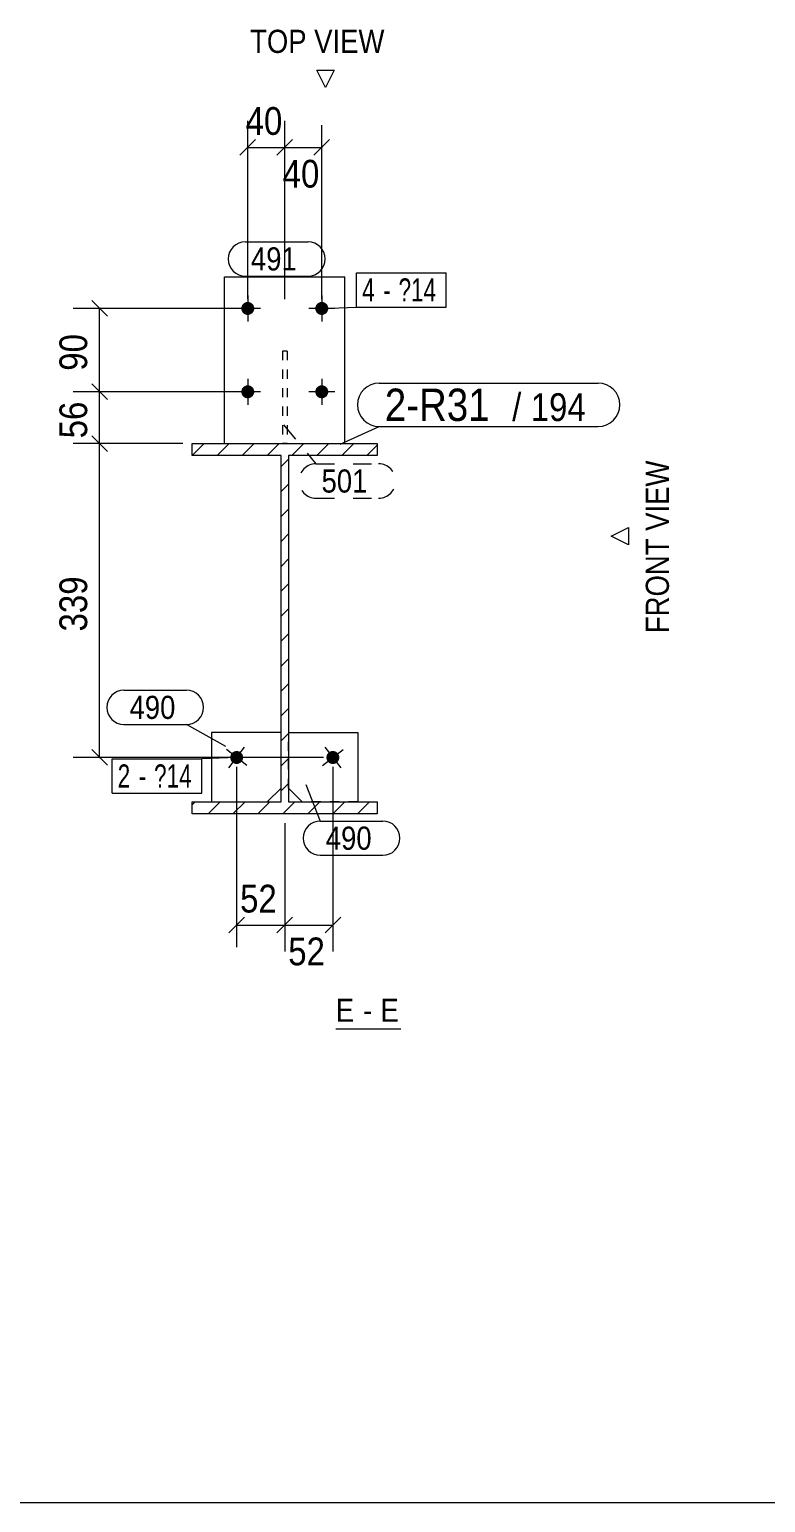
# Model space of a CAD drawing. Header units: millimetres. Extents: x 2 to 1174, y 1 to 825.
# Drawn here: x 448.3 to 527.8, y 5 to 164.1 of the extents above; entities that cross this region are included whole.
import ezdxf

# ---------------------------------------------------------------- set-up
doc = ezdxf.new("R2010")
doc.units = ezdxf.units.MM
for name, pattern in [('XKITLINE00', [0]), ('XKITLINE01', [4, 1, -1, 1, -1]), ('XKITLINE02', [4, 2, -2])]:
    doc.linetypes.add(name, pattern=pattern)
for name, color, linetype, lineweight in [('Bolt', 3, 'Continuous', 0), ('BoltMark', 7, 'Continuous', 0), ('Dimensions', 7, 'Continuous', 0), ('DrawingSheet', 5, 'Continuous', 0), ('OtherObjectType', 7, 'Continuous', 0), ('Part', 2, 'Continuous', 0), ('PartMark', 7, 'Continuous', 0)]:
    doc.layers.add(name, color=color, linetype=linetype, lineweight=lineweight)
doc.styles.add('ARIAL', font='ARIAL.TTF')
doc.styles.add('ARIAL_NARROW', font='ARIALN.TTF')

# ---------------------------------------------------------------- blocks, each defined once
blk = doc.blocks.new('*A1')
at = {"layer": 'Part', "color": 7, "linetype": 'XKITLINE00', "lineweight": 0}
for p, q in [((465.84, 118.08), (467.14, 119.38)), ((468.54, 118.08), (469.84, 119.38)), ((471.23, 118.08), (472.53, 119.38)), ((473.93, 118.08), (475.23, 119.38)), ((476.62, 118.08), (477.92, 119.38)), ((479.32, 118.08), (480.62, 119.38)), ((482.01, 118.08), (483.31, 119.38)), ((465.84, 118.08), (465.84, 118.08)), ((484.7, 118.08), (485.84, 119.22)), ((475.44, 116.9), (476.24, 117.7)), ((475.44, 114.21), (476.24, 115.01)), ((475.44, 111.51), (476.24, 112.31)), ((475.44, 108.82), (476.24, 109.62)), ((475.44, 106.12), (476.24, 106.92)), ((475.44, 103.43), (476.24, 104.23)), ((475.44, 100.74), (476.24, 101.54)), ((475.44, 98.04), (476.24, 98.84)), ((475.44, 95.35), (476.24, 96.15)), ((475.44, 92.65), (476.24, 93.45)), ((475.44, 89.96), (476.24, 90.76)), ((475.44, 87.27), (476.24, 88.07)), ((475.44, 84.57), (476.24, 85.37)), ((475.44, 81.88), (476.24, 82.68)), ((465.84, 80.36), (466.16, 80.68)), ((467.56, 79.38), (468.86, 80.68)), ((470.25, 79.38), (471.55, 80.68)), ((472.94, 79.38), (474.24, 80.68)), ((475.64, 79.38), (476.94, 80.68)), ((478.33, 79.38), (479.63, 80.68)), ((481.03, 79.38), (482.33, 80.68)), ((483.72, 79.38), (485.02, 80.68))]:
    blk.add_line(p, q, dxfattribs=at)
blk = doc.blocks.new('*A143')
at = {"layer": 'Bolt'}
blk.add_hatch(color=3, dxfattribs=at).paths.add_polyline_path([(470.19, 84.95), (470.16, 84.97), (470.14, 84.99), (470.12, 85.02), (470.09, 85.04), (470.07, 85.07), (470.05, 85.1), (470.04, 85.13), (470.02, 85.16), (470.01, 85.19), (469.99, 85.22), (469.98, 85.26), (469.97, 85.29), (469.96, 85.32), (469.96, 85.36), (469.95, 85.39), (469.95, 85.42), (469.95, 85.46), (469.95, 85.49), (469.95, 85.53), (469.95, 85.56), (469.95, 85.6), (469.96, 85.63), (469.97, 85.66), (469.98, 85.69), (469.99, 85.73), (470, 85.76), (470.02, 85.79), (470.04, 85.82), (470.05, 85.85), (470.07, 85.88), (470.09, 85.91), (470.11, 85.93), (470.14, 85.96), (470.16, 85.98), (470.19, 86.01), (470.21, 86.03), (470.24, 86.05), (470.27, 86.07), (470.3, 86.08), (470.33, 86.1), (470.36, 86.12), (470.39, 86.13), (470.42, 86.14), (470.46, 86.15), (470.49, 86.16), (470.52, 86.17), (470.56, 86.17), (470.59, 86.17), (470.63, 86.18), (470.66, 86.18), (470.7, 86.17), (470.73, 86.17), (470.76, 86.17), (470.8, 86.16), (470.83, 86.15), (470.86, 86.14), (470.9, 86.13), (470.93, 86.12), (470.96, 86.1), (470.99, 86.09), (471.02, 86.07), (471.05, 86.05), (471.07, 86.03), (471.1, 86.01), (471.13, 85.98), (471.15, 85.96), (471.17, 85.93), (471.2, 85.91), (471.22, 85.88), (471.24, 85.85), (471.25, 85.82), (471.27, 85.79), (471.28, 85.76), (471.3, 85.73), (471.31, 85.7), (471.32, 85.66), (471.33, 85.63), (471.33, 85.6), (471.34, 85.56), (471.34, 85.53), (471.34, 85.49), (471.34, 85.46), (471.34, 85.43), (471.34, 85.39), (471.33, 85.36), (471.33, 85.32), (471.32, 85.29), (471.31, 85.26), (471.3, 85.23), (471.29, 85.19), (471.27, 85.16), (471.25, 85.13), (471.24, 85.1), (471.22, 85.07), (471.2, 85.05), (471.18, 85.02), (471.15, 84.99), (471.13, 84.97), (471.1, 84.95), (471.08, 84.93), (471.05, 84.9), (471.02, 84.89), (470.99, 84.87), (470.96, 84.85), (470.93, 84.84), (470.9, 84.82), (470.87, 84.81), (470.83, 84.8), (470.8, 84.79), (470.77, 84.79), (470.73, 84.78), (470.7, 84.78), (470.66, 84.78), (470.63, 84.78), (470.59, 84.78), (470.56, 84.78), (470.53, 84.79), (470.49, 84.79), (470.46, 84.8), (470.43, 84.81), (470.39, 84.82), (470.36, 84.84), (470.33, 84.85), (470.3, 84.87), (470.27, 84.88), (470.24, 84.9), (470.22, 84.92)], flags=17)
at = {"layer": 'Bolt', "color": 3, "linetype": 'XKITLINE00', "lineweight": 0}
for p, q in [((471.75, 84.62), (469.54, 86.34)), ((469.79, 84.37), (471.5, 86.58))]:
    blk.add_line(p, q, dxfattribs=at)
blk = doc.blocks.new('*A144')
at = {"layer": 'Bolt'}
for points in [[(472.54, 133.94), (472.54, 133.91), (472.54, 133.87), (472.53, 133.84), (472.52, 133.81), (472.51, 133.77), (472.5, 133.74), (472.49, 133.71), (472.48, 133.68), (472.46, 133.65), (472.45, 133.62), (472.43, 133.59), (472.41, 133.56), (472.39, 133.53), (472.36, 133.51), (472.34, 133.48), (472.31, 133.46), (472.29, 133.44), (472.26, 133.41), (472.23, 133.39), (472.2, 133.38), (472.17, 133.36), (472.14, 133.34), (472.11, 133.33), (472.08, 133.32), (472.05, 133.31), (472.01, 133.3), (471.98, 133.29), (471.95, 133.28), (471.91, 133.28), (471.88, 133.28), (471.84, 133.28), (471.81, 133.28), (471.78, 133.28), (471.74, 133.28), (471.71, 133.29), (471.67, 133.3), (471.64, 133.31), (471.61, 133.32), (471.58, 133.33), (471.55, 133.34), (471.51, 133.36), (471.48, 133.38), (471.46, 133.39), (471.43, 133.41), (471.4, 133.44), (471.37, 133.46), (471.35, 133.48), (471.33, 133.51), (471.3, 133.53), (471.28, 133.56), (471.26, 133.59), (471.24, 133.62), (471.23, 133.65), (471.21, 133.68), (471.2, 133.71), (471.19, 133.74), (471.17, 133.77), (471.17, 133.81), (471.16, 133.84), (471.15, 133.87), (471.15, 133.91), (471.15, 133.94), (471.14, 133.98), (471.15, 134.01), (471.15, 134.05), (471.15, 134.08), (471.16, 134.11), (471.17, 134.15), (471.17, 134.18), (471.19, 134.21), (471.2, 134.24), (471.21, 134.28), (471.23, 134.31), (471.24, 134.34), (471.26, 134.37), (471.28, 134.39), (471.3, 134.42), (471.33, 134.45), (471.35, 134.47), (471.37, 134.5), (471.4, 134.52), (471.43, 134.54), (471.46, 134.56), (471.48, 134.58), (471.51, 134.59), (471.55, 134.61), (471.58, 134.62), (471.61, 134.64), (471.64, 134.65), (471.67, 134.66), (471.71, 134.66), (471.74, 134.67), (471.78, 134.67), (471.81, 134.68), (471.84, 134.68), (471.88, 134.68), (471.91, 134.67), (471.95, 134.67), (471.98, 134.66), (472.01, 134.66), (472.05, 134.65), (472.08, 134.64), (472.11, 134.62), (472.14, 134.61), (472.17, 134.59), (472.2, 134.58), (472.23, 134.56), (472.26, 134.54), (472.29, 134.52), (472.31, 134.5), (472.34, 134.47), (472.36, 134.45), (472.39, 134.42), (472.41, 134.39), (472.43, 134.37), (472.45, 134.34), (472.46, 134.31), (472.48, 134.28), (472.49, 134.24), (472.5, 134.21), (472.51, 134.18), (472.52, 134.15), (472.53, 134.11), (472.54, 134.08), (472.54, 134.05), (472.54, 134.01), (472.54, 133.98)], [(480.54, 133.94), (480.54, 133.91), (480.54, 133.87), (480.53, 133.84), (480.52, 133.81), (480.51, 133.77), (480.5, 133.74), (480.49, 133.71), (480.48, 133.68), (480.46, 133.65), (480.45, 133.62), (480.43, 133.59), (480.41, 133.56), (480.39, 133.53), (480.36, 133.51), (480.34, 133.48), (480.31, 133.46), (480.29, 133.44), (480.26, 133.41), (480.23, 133.39), (480.2, 133.38), (480.17, 133.36), (480.14, 133.34), (480.11, 133.33), (480.08, 133.32), (480.05, 133.31), (480.01, 133.3), (479.98, 133.29), (479.95, 133.28), (479.91, 133.28), (479.88, 133.28), (479.84, 133.28), (479.81, 133.28), (479.78, 133.28), (479.74, 133.28), (479.71, 133.29), (479.67, 133.3), (479.64, 133.31), (479.61, 133.32), (479.58, 133.33), (479.55, 133.34), (479.51, 133.36), (479.48, 133.38), (479.46, 133.39), (479.43, 133.41), (479.4, 133.44), (479.37, 133.46), (479.35, 133.48), (479.33, 133.51), (479.3, 133.53), (479.28, 133.56), (479.26, 133.59), (479.24, 133.62), (479.23, 133.65), (479.21, 133.68), (479.2, 133.71), (479.19, 133.74), (479.17, 133.77), (479.17, 133.81), (479.16, 133.84), (479.15, 133.87), (479.15, 133.91), (479.15, 133.94), (479.14, 133.98), (479.15, 134.01), (479.15, 134.05), (479.15, 134.08), (479.16, 134.11), (479.17, 134.15), (479.17, 134.18), (479.19, 134.21), (479.2, 134.24), (479.21, 134.28), (479.23, 134.31), (479.24, 134.34), (479.26, 134.37), (479.28, 134.39), (479.3, 134.42), (479.33, 134.45), (479.35, 134.47), (479.37, 134.5), (479.4, 134.52), (479.43, 134.54), (479.46, 134.56), (479.48, 134.58), (479.51, 134.59), (479.55, 134.61), (479.58, 134.62), (479.61, 134.64), (479.64, 134.65), (479.67, 134.66), (479.71, 134.66), (479.74, 134.67), (479.78, 134.67), (479.81, 134.68), (479.84, 134.68), (479.88, 134.68), (479.91, 134.67), (479.95, 134.67), (479.98, 134.66), (480.01, 134.66), (480.05, 134.65), (480.08, 134.64), (480.11, 134.62), (480.14, 134.61), (480.17, 134.59), (480.2, 134.58), (480.23, 134.56), (480.26, 134.54), (480.29, 134.52), (480.31, 134.5), (480.34, 134.47), (480.36, 134.45), (480.39, 134.42), (480.41, 134.39), (480.43, 134.37), (480.45, 134.34), (480.46, 134.31), (480.48, 134.28), (480.49, 134.24), (480.5, 134.21), (480.51, 134.18), (480.52, 134.15), (480.53, 134.11), (480.54, 134.08), (480.54, 134.05), (480.54, 134.01), (480.54, 133.98)], [(472.54, 124.94), (472.54, 124.91), (472.54, 124.87), (472.53, 124.84), (472.52, 124.81), (472.51, 124.77), (472.5, 124.74), (472.49, 124.71), (472.48, 124.68), (472.46, 124.65), (472.45, 124.62), (472.43, 124.59), (472.41, 124.56), (472.39, 124.53), (472.36, 124.51), (472.34, 124.48), (472.31, 124.46), (472.29, 124.44), (472.26, 124.41), (472.23, 124.39), (472.2, 124.38), (472.17, 124.36), (472.14, 124.34), (472.11, 124.33), (472.08, 124.32), (472.05, 124.31), (472.01, 124.3), (471.98, 124.29), (471.95, 124.28), (471.91, 124.28), (471.88, 124.28), (471.84, 124.28), (471.81, 124.28), (471.78, 124.28), (471.74, 124.28), (471.71, 124.29), (471.67, 124.3), (471.64, 124.31), (471.61, 124.32), (471.58, 124.33), (471.55, 124.34), (471.51, 124.36), (471.48, 124.38), (471.46, 124.39), (471.43, 124.41), (471.4, 124.44), (471.37, 124.46), (471.35, 124.48), (471.33, 124.51), (471.3, 124.53), (471.28, 124.56), (471.26, 124.59), (471.24, 124.62), (471.23, 124.65), (471.21, 124.68), (471.2, 124.71), (471.19, 124.74), (471.17, 124.77), (471.17, 124.81), (471.16, 124.84), (471.15, 124.87), (471.15, 124.91), (471.15, 124.94), (471.14, 124.98), (471.15, 125.01), (471.15, 125.05), (471.15, 125.08), (471.16, 125.11), (471.17, 125.15), (471.17, 125.18), (471.19, 125.21), (471.2, 125.24), (471.21, 125.28), (471.23, 125.31), (471.24, 125.34), (471.26, 125.37), (471.28, 125.39), (471.3, 125.42), (471.33, 125.45), (471.35, 125.47), (471.37, 125.5), (471.4, 125.52), (471.43, 125.54), (471.46, 125.56), (471.48, 125.58), (471.51, 125.59), (471.55, 125.61), (471.58, 125.62), (471.61, 125.64), (471.64, 125.65), (471.67, 125.66), (471.71, 125.66), (471.74, 125.67), (471.78, 125.67), (471.81, 125.68), (471.84, 125.68), (471.88, 125.68), (471.91, 125.67), (471.95, 125.67), (471.98, 125.66), (472.01, 125.66), (472.05, 125.65), (472.08, 125.64), (472.11, 125.62), (472.14, 125.61), (472.17, 125.59), (472.2, 125.58), (472.23, 125.56), (472.26, 125.54), (472.29, 125.52), (472.31, 125.5), (472.34, 125.47), (472.36, 125.45), (472.39, 125.42), (472.41, 125.39), (472.43, 125.37), (472.45, 125.34), (472.46, 125.31), (472.48, 125.28), (472.49, 125.24), (472.5, 125.21), (472.51, 125.18), (472.52, 125.15), (472.53, 125.11), (472.54, 125.08), (472.54, 125.05), (472.54, 125.01), (472.54, 124.98)], [(480.54, 124.94), (480.54, 124.91), (480.54, 124.87), (480.53, 124.84), (480.52, 124.81), (480.51, 124.77), (480.5, 124.74), (480.49, 124.71), (480.48, 124.68), (480.46, 124.65), (480.45, 124.62), (480.43, 124.59), (480.41, 124.56), (480.39, 124.53), (480.36, 124.51), (480.34, 124.48), (480.31, 124.46), (480.29, 124.44), (480.26, 124.41), (480.23, 124.39), (480.2, 124.38), (480.17, 124.36), (480.14, 124.34), (480.11, 124.33), (480.08, 124.32), (480.05, 124.31), (480.01, 124.3), (479.98, 124.29), (479.95, 124.28), (479.91, 124.28), (479.88, 124.28), (479.84, 124.28), (479.81, 124.28), (479.78, 124.28), (479.74, 124.28), (479.71, 124.29), (479.67, 124.3), (479.64, 124.31), (479.61, 124.32), (479.58, 124.33), (479.55, 124.34), (479.51, 124.36), (479.48, 124.38), (479.46, 124.39), (479.43, 124.41), (479.4, 124.44), (479.37, 124.46), (479.35, 124.48), (479.33, 124.51), (479.3, 124.53), (479.28, 124.56), (479.26, 124.59), (479.24, 124.62), (479.23, 124.65), (479.21, 124.68), (479.2, 124.71), (479.19, 124.74), (479.17, 124.77), (479.17, 124.81), (479.16, 124.84), (479.15, 124.87), (479.15, 124.91), (479.15, 124.94), (479.14, 124.98), (479.15, 125.01), (479.15, 125.05), (479.15, 125.08), (479.16, 125.11), (479.17, 125.15), (479.17, 125.18), (479.19, 125.21), (479.2, 125.24), (479.21, 125.28), (479.23, 125.31), (479.24, 125.34), (479.26, 125.37), (479.28, 125.39), (479.3, 125.42), (479.33, 125.45), (479.35, 125.47), (479.37, 125.5), (479.4, 125.52), (479.43, 125.54), (479.46, 125.56), (479.48, 125.58), (479.51, 125.59), (479.55, 125.61), (479.58, 125.62), (479.61, 125.64), (479.64, 125.65), (479.67, 125.66), (479.71, 125.66), (479.74, 125.67), (479.78, 125.67), (479.81, 125.68), (479.84, 125.68), (479.88, 125.68), (479.91, 125.67), (479.95, 125.67), (479.98, 125.66), (480.01, 125.66), (480.05, 125.65), (480.08, 125.64), (480.11, 125.62), (480.14, 125.61), (480.17, 125.59), (480.2, 125.58), (480.23, 125.56), (480.26, 125.54), (480.29, 125.52), (480.31, 125.5), (480.34, 125.47), (480.36, 125.45), (480.39, 125.42), (480.41, 125.39), (480.43, 125.37), (480.45, 125.34), (480.46, 125.31), (480.48, 125.28), (480.49, 125.24), (480.5, 125.21), (480.51, 125.18), (480.52, 125.15), (480.53, 125.11), (480.54, 125.08), (480.54, 125.05), (480.54, 125.01), (480.54, 124.98)]]:
    blk.add_hatch(color=3, dxfattribs=at).paths.add_polyline_path(points, flags=17)
at = {"layer": 'Bolt', "color": 3, "linetype": 'XKITLINE00', "lineweight": 0}
for p, q in [((471.84, 135.38), (471.84, 132.58)), ((479.84, 135.38), (479.84, 132.58)), ((473.24, 133.98), (470.44, 133.98)), ((481.24, 133.98), (478.44, 133.98)), ((471.84, 126.38), (471.84, 123.58)), ((479.84, 126.38), (479.84, 123.58)), ((473.24, 124.98), (470.44, 124.98)), ((481.24, 124.98), (478.44, 124.98))]:
    blk.add_line(p, q, dxfattribs=at)
blk = doc.blocks.new('*A145')
at = {"layer": 'Bolt'}
blk.add_hatch(color=3, dxfattribs=at).paths.add_polyline_path([(480.64, 86.05), (480.67, 86.07), (480.7, 86.09), (480.73, 86.1), (480.76, 86.12), (480.79, 86.13), (480.83, 86.14), (480.86, 86.15), (480.89, 86.16), (480.93, 86.17), (480.96, 86.17), (480.99, 86.17), (481.03, 86.18), (481.06, 86.18), (481.1, 86.17), (481.13, 86.17), (481.17, 86.17), (481.2, 86.16), (481.23, 86.15), (481.27, 86.14), (481.3, 86.13), (481.33, 86.12), (481.36, 86.1), (481.39, 86.08), (481.42, 86.07), (481.45, 86.05), (481.48, 86.03), (481.5, 86.01), (481.53, 85.98), (481.55, 85.96), (481.58, 85.93), (481.6, 85.91), (481.62, 85.88), (481.64, 85.85), (481.65, 85.82), (481.67, 85.79), (481.69, 85.76), (481.7, 85.73), (481.71, 85.69), (481.72, 85.66), (481.73, 85.63), (481.73, 85.6), (481.74, 85.56), (481.74, 85.53), (481.74, 85.49), (481.74, 85.46), (481.74, 85.42), (481.74, 85.39), (481.73, 85.36), (481.73, 85.32), (481.72, 85.29), (481.71, 85.26), (481.7, 85.22), (481.68, 85.19), (481.67, 85.16), (481.65, 85.13), (481.64, 85.1), (481.62, 85.07), (481.6, 85.04), (481.57, 85.02), (481.55, 84.99), (481.53, 84.97), (481.5, 84.95), (481.47, 84.92), (481.45, 84.9), (481.42, 84.88), (481.39, 84.87), (481.36, 84.85), (481.33, 84.84), (481.3, 84.82), (481.26, 84.81), (481.23, 84.8), (481.2, 84.79), (481.16, 84.79), (481.13, 84.78), (481.1, 84.78), (481.06, 84.78), (481.03, 84.78), (480.99, 84.78), (480.96, 84.78), (480.92, 84.79), (480.89, 84.79), (480.86, 84.8), (480.82, 84.81), (480.79, 84.82), (480.76, 84.84), (480.73, 84.85), (480.7, 84.87), (480.67, 84.89), (480.64, 84.9), (480.61, 84.93), (480.59, 84.95), (480.56, 84.97), (480.54, 84.99), (480.51, 85.02), (480.49, 85.05), (480.47, 85.07), (480.45, 85.1), (480.44, 85.13), (480.42, 85.16), (480.4, 85.19), (480.39, 85.23), (480.38, 85.26), (480.37, 85.29), (480.36, 85.32), (480.35, 85.36), (480.35, 85.39), (480.35, 85.43), (480.35, 85.46), (480.35, 85.49), (480.35, 85.53), (480.35, 85.56), (480.36, 85.6), (480.36, 85.63), (480.37, 85.66), (480.38, 85.7), (480.39, 85.73), (480.41, 85.76), (480.42, 85.79), (480.44, 85.82), (480.45, 85.85), (480.47, 85.88), (480.49, 85.91), (480.52, 85.93), (480.54, 85.96), (480.56, 85.98), (480.59, 86.01), (480.62, 86.03)], flags=17)
at = {"layer": 'Bolt', "color": 3, "linetype": 'XKITLINE00', "lineweight": 0}
for p, q in [((479.94, 84.62), (482.15, 86.34)), ((480.19, 86.58), (481.9, 84.37))]:
    blk.add_line(p, q, dxfattribs=at)
blk = doc.blocks.new('*A146')
at = {"layer": 'Part', "color": 2, "linetype": 'XKITLINE00', "lineweight": 0}
for p, q in [((465.84, 118.08), (465.84, 119.38)), ((465.84, 119.38), (485.84, 119.38)), ((485.84, 119.38), (485.84, 118.08)), ((475.44, 118.08), (465.84, 118.08)), ((475.44, 80.68), (475.44, 118.08)), ((485.84, 118.08), (476.24, 118.08)), ((476.24, 118.08), (476.24, 80.68)), ((465.84, 79.38), (465.84, 80.68)), ((465.84, 80.68), (475.44, 80.68)), ((476.24, 80.68), (485.84, 80.68)), ((485.84, 80.68), (485.84, 79.38)), ((485.84, 79.38), (465.84, 79.38))]:
    blk.add_line(p, q, dxfattribs=at)
blk = doc.blocks.new('*A147')
at = {"layer": 'Part', "color": 7, "linetype": 'XKITLINE01', "lineweight": 0}
for p, q in [((476.09, 129.38), (475.59, 129.38)), ((475.59, 129.38), (475.59, 119.38)), ((476.09, 129.38), (476.09, 119.38)), ((476.09, 119.38), (475.59, 119.38))]:
    blk.add_line(p, q, dxfattribs=at)
blk = doc.blocks.new('*A148')
at = {"layer": 'Part', "color": 2, "linetype": 'XKITLINE00', "lineweight": 0}
for p, q in [((475.44, 88.18), (467.94, 88.18)), ((467.94, 88.18), (467.94, 80.68)), ((473.94, 80.68), (475.44, 82.18))]:
    blk.add_line(p, q, dxfattribs=at)
at = {"layer": 'Part', "color": 7, "linetype": 'XKITLINE01', "lineweight": 0}
for p, q in [((475.44, 82.18), (475.44, 88.18)), ((467.94, 80.68), (473.94, 80.68))]:
    blk.add_line(p, q, dxfattribs=at)
blk = doc.blocks.new('*A149')
at = {"layer": 'Part', "color": 2, "linetype": 'XKITLINE00', "lineweight": 0}
for p, q in [((469.34, 119.38), (469.34, 137.38)), ((469.34, 137.38), (482.34, 137.38)), ((482.34, 119.38), (482.34, 137.38))]:
    blk.add_line(p, q, dxfattribs=at)
at = {"layer": 'Part', "color": 7, "linetype": 'XKITLINE01', "lineweight": 0}
blk.add_line((469.34, 119.38), (482.34, 119.38), dxfattribs=at)
blk = doc.blocks.new('*A150')
at = {"layer": 'Part', "color": 2, "linetype": 'XKITLINE00', "lineweight": 0}
for p, q in [((476.24, 88.18), (483.74, 88.18)), ((483.74, 88.18), (483.74, 80.68)), ((477.74, 80.68), (476.24, 82.18))]:
    blk.add_line(p, q, dxfattribs=at)
at = {"layer": 'Part', "color": 7, "linetype": 'XKITLINE01', "lineweight": 0}
for p, q in [((476.24, 82.18), (476.24, 88.18)), ((483.74, 80.68), (477.74, 80.68))]:
    blk.add_line(p, q, dxfattribs=at)
blk = doc.blocks.new('*A197')
at = {"layer": 'DrawingSheet', "color": 5, "linetype": 'XKITLINE00', "lineweight": 0}
blk.add_line((5, 5), (1174, 5), dxfattribs=at)
blk = doc.blocks.new('*A326')
at = {"layer": 'Dimensions', "color": 7, "linetype": 'XKITLINE00', "lineweight": 0}
for p, q in [((464.84, 119.38), (452.99, 119.38)), ((455, 120.23), (456.69, 118.53)), ((455.84, 85.48), (455.84, 119.38)), ((455, 86.33), (456.69, 84.63)), ((480.04, 85.48), (452.99, 85.48))]:
    blk.add_line(p, q, dxfattribs=at)
at = {"layer": 'Dimensions', "color": 3}
for p in [(455.84, 119.38), (455.84, 85.48)]:
    blk.add_point(p, dxfattribs=at)
at = {"layer": 'Dimensions', "color": 3, "style": 'ARIAL', "width": 0.85}
blk.add_text('339', height=3, rotation=90.0002, dxfattribs=at).set_placement((454.49, 99.09))
blk = doc.blocks.new('*A327')
at = {"layer": 'Dimensions', "color": 7, "linetype": 'XKITLINE00', "lineweight": 0}
for p, q in [((455, 125.83), (456.69, 124.13)), ((470.84, 124.98), (452.99, 124.98)), ((455.84, 119.38), (455.84, 124.98)), ((464.84, 119.38), (452.99, 119.38)), ((455, 120.23), (456.69, 118.53))]:
    blk.add_line(p, q, dxfattribs=at)
at = {"layer": 'Dimensions', "color": 3}
for p in [(455.84, 124.98), (455.84, 119.38)]:
    blk.add_point(p, dxfattribs=at)
at = {"layer": 'Dimensions', "color": 3, "style": 'ARIAL', "width": 0.85}
blk.add_text('56', height=3, rotation=90.0002, dxfattribs=at).set_placement((454.49, 119.95))
blk = doc.blocks.new('*A328')
at = {"layer": 'Dimensions', "color": 7, "linetype": 'XKITLINE00', "lineweight": 0}
for p, q in [((470.84, 133.98), (452.99, 133.98)), ((455, 134.83), (456.69, 133.13)), ((455.84, 124.98), (455.84, 133.98)), ((455, 125.83), (456.69, 124.13)), ((470.84, 124.98), (452.99, 124.98))]:
    blk.add_line(p, q, dxfattribs=at)
at = {"layer": 'Dimensions', "color": 3}
for p in [(455.84, 133.98), (455.84, 124.98)]:
    blk.add_point(p, dxfattribs=at)
at = {"layer": 'Dimensions', "color": 3, "style": 'ARIAL', "width": 0.85}
blk.add_text('90', height=3, rotation=90.0002, dxfattribs=at).set_placement((454.49, 127.25))
blk = doc.blocks.new('*A329')
at = {"layer": 'Dimensions', "color": 7, "linetype": 'XKITLINE00', "lineweight": 0}
for p, q in [((470.64, 84.48), (470.64, 64.98)), ((475.84, 78.38), (475.84, 64.98)), ((471.49, 68.23), (469.8, 66.53)), ((470.64, 67.38), (475.84, 67.38)), ((476.69, 68.23), (475, 66.53))]:
    blk.add_line(p, q, dxfattribs=at)
at = {"layer": 'Dimensions', "color": 3}
for p in [(470.64, 67.38), (475.84, 67.38)]:
    blk.add_point(p, dxfattribs=at)
at = {"layer": 'Dimensions', "color": 3, "style": 'ARIAL', "width": 0.85}
blk.add_text('52', height=3, dxfattribs=at).set_placement((471.02, 68.73))
blk = doc.blocks.new('*A330')
at = {"layer": 'Dimensions', "color": 7, "linetype": 'XKITLINE00', "lineweight": 0}
for p, q in [((481.04, 84.48), (481.04, 64.53)), ((475.84, 78.38), (475.84, 64.53)), ((476.69, 68.23), (475, 66.53)), ((475.84, 67.38), (481.04, 67.38)), ((481.89, 68.23), (480.2, 66.53))]:
    blk.add_line(p, q, dxfattribs=at)
at = {"layer": 'Dimensions', "color": 3}
for p in [(475.84, 67.38), (481.04, 67.38)]:
    blk.add_point(p, dxfattribs=at)
at = {"layer": 'Dimensions', "color": 3, "style": 'ARIAL', "width": 0.85}
blk.add_text('52', height=3, dxfattribs=at).set_placement((476.22, 63.03))
blk = doc.blocks.new('*A331')
at = {"layer": 'Dimensions', "color": 7, "linetype": 'XKITLINE00', "lineweight": 0}
for p, q in [((471.84, 134.98), (471.84, 154.23)), ((475.84, 134.98), (475.84, 154.23)), ((472.69, 152.23), (471, 150.53)), ((471.84, 151.38), (475.84, 151.38)), ((476.69, 152.23), (475, 150.53))]:
    blk.add_line(p, q, dxfattribs=at)
at = {"layer": 'Dimensions', "color": 3}
for p in [(471.84, 151.38), (475.84, 151.38)]:
    blk.add_point(p, dxfattribs=at)
at = {"layer": 'Dimensions', "color": 3, "style": 'ARIAL', "width": 0.85}
blk.add_text('40', height=3, dxfattribs=at).set_placement((471.62, 152.73))
blk = doc.blocks.new('*A332')
at = {"layer": 'Dimensions', "color": 7, "linetype": 'XKITLINE00', "lineweight": 0}
for p, q in [((475.84, 134.98), (475.84, 153.78)), ((479.84, 134.98), (479.84, 153.78)), ((476.69, 152.23), (475, 150.53)), ((475.84, 151.38), (479.84, 151.38)), ((480.69, 152.23), (479, 150.53))]:
    blk.add_line(p, q, dxfattribs=at)
at = {"layer": 'Dimensions', "color": 3}
for p in [(475.84, 151.38), (479.84, 151.38)]:
    blk.add_point(p, dxfattribs=at)
at = {"layer": 'Dimensions', "color": 3, "style": 'ARIAL', "width": 0.85}
blk.add_text('40', height=3, dxfattribs=at).set_placement((475.62, 147.03))
blk = doc.blocks.new('*A333')
at = {"layer": 'BoltMark', "color": 7, "linetype": 'XKITLINE00', "lineweight": 0}
for p, q in [((483.61, 137.83), (493.3, 137.83)), ((483.61, 134.13), (483.61, 137.83)), ((493.3, 134.13), (493.3, 137.83)), ((479.84, 133.98), (483.61, 134.13)), ((483.61, 134.13), (493.3, 134.13))]:
    blk.add_line(p, q, dxfattribs=at)
at = {"layer": 'BoltMark', "color": 3, "style": 'ARIAL_NARROW', "width": 0.85}
for s, p in [('4', (484.21, 134.73)), ('?14', (488.14, 134.73)), ('-', (486.48, 134.73))]:
    blk.add_text(s, height=2.5, dxfattribs=at).set_placement(p)
blk = doc.blocks.new('*A334')
at = {"layer": 'BoltMark', "color": 7, "linetype": 'XKITLINE00', "lineweight": 0}
for p, q in [((457.19, 85.33), (466.88, 85.33)), ((457.19, 81.63), (457.19, 85.33)), ((470.64, 85.48), (466.88, 85.33)), ((466.88, 81.63), (466.88, 85.33)), ((457.19, 81.63), (466.88, 81.63))]:
    blk.add_line(p, q, dxfattribs=at)
at = {"layer": 'BoltMark', "color": 3, "style": 'ARIAL_NARROW', "width": 0.85}
for s, p in [('2', (457.79, 82.23)), ('?14', (461.72, 82.23)), ('-', (460.06, 82.23))]:
    blk.add_text(s, height=2.5, dxfattribs=at).set_placement(p)
blk = doc.blocks.new('*A335')
at = {"layer": 'PartMark', "color": 7, "linetype": 'XKITLINE00', "lineweight": 0}
for p, q in [((471.59, 141.18), (478.36, 141.18)), ((471.59, 137.48), (478.36, 137.48))]:
    blk.add_line(p, q, dxfattribs=at)
for centre, start, end in [((471.59, 139.33), 90, 270), ((478.36, 139.33), 270, 90)]:
    blk.add_arc(centre, 1.85, start, end, dxfattribs=at)
at = {"layer": 'PartMark', "color": 3, "style": 'ARIAL', "width": 0.85}
blk.add_text('491', height=2.5, dxfattribs=at).set_placement((472.19, 138.08))
blk = doc.blocks.new('*A336')
at = {"layer": 'PartMark', "color": 7, "linetype": 'XKITLINE00', "lineweight": 0}
for p, q in [((478.12, 82.56), (479.68, 78.61)), ((479.68, 78.61), (486.44, 78.61)), ((479.68, 74.91), (486.44, 74.91))]:
    blk.add_line(p, q, dxfattribs=at)
for centre, start, end in [((479.68, 76.76), 90, 270), ((486.44, 76.76), 270, 90)]:
    blk.add_arc(centre, 1.85, start, end, dxfattribs=at)
at = {"layer": 'PartMark', "color": 3, "style": 'ARIAL', "width": 0.85}
blk.add_text('490', height=2.5, dxfattribs=at).set_placement((480.28, 75.51))
blk = doc.blocks.new('*A337')
at = {"layer": 'PartMark', "color": 7, "linetype": 'XKITLINE02', "lineweight": 0}
for p, q in [((475.72, 121.41), (479.22, 117.19)), ((479.22, 117.19), (485.99, 117.19)), ((479.22, 113.49), (485.99, 113.49))]:
    blk.add_line(p, q, dxfattribs=at)
for centre, start, end in [((479.22, 115.34), 90, 270), ((485.99, 115.34), 270, 90)]:
    blk.add_arc(centre, 1.85, start, end, dxfattribs=at)
at = {"layer": 'PartMark', "color": 3, "style": 'ARIAL', "width": 0.85}
blk.add_text('501', height=2.5, dxfattribs=at).set_placement((479.82, 114.09))
blk = doc.blocks.new('*A338')
at = {"layer": 'PartMark', "color": 7, "linetype": 'XKITLINE00', "lineweight": 0}
for p, q in [((458.47, 92.74), (465.23, 92.74)), ((458.47, 89.04), (465.23, 89.04)), ((469.47, 86.65), (465.23, 89.04))]:
    blk.add_line(p, q, dxfattribs=at)
for centre, start, end in [((458.47, 90.89), 90, 270), ((465.23, 90.89), 270, 90)]:
    blk.add_arc(centre, 1.85, start, end, dxfattribs=at)
at = {"layer": 'PartMark', "color": 3, "style": 'ARIAL', "width": 0.85}
blk.add_text('490', height=2.5, dxfattribs=at).set_placement((459.07, 89.64))
blk = doc.blocks.new('*A339')
at = {"layer": 'PartMark', "color": 7, "linetype": 'XKITLINE00', "lineweight": 0}
for p, q in [((486.06, 125.92), (509.71, 125.92)), ((481.82, 119.33), (486.06, 121.22)), ((486.06, 121.22), (509.71, 121.22))]:
    blk.add_line(p, q, dxfattribs=at)
for centre, start, end in [((486.06, 123.57), 90, 270), ((509.71, 123.57), 270, 90)]:
    blk.add_arc(centre, 2.35, start, end, dxfattribs=at)
at = {"layer": 'PartMark', "color": 1, "style": 'ARIAL', "width": 0.85}
blk.add_text('2-R31', height=3.5, dxfattribs=at).set_placement((486.66, 121.82))
at = {"layer": 'PartMark', "color": 3, "style": 'ARIAL', "width": 0.85}
for s, p in [('/', (500.42, 121.82)), ('194', (502.43, 121.82))]:
    blk.add_text(s, height=3, dxfattribs=at).set_placement(p)
blk = doc.blocks.new('*A340')
at = {"layer": 'OtherObjectType', "color": 7, "linetype": 'XKITLINE00', "lineweight": 0}
for p, q in [((480.25, 157.83), (479.31, 159.7)), ((479.31, 159.7), (481.19, 159.7)), ((481.19, 159.7), (480.25, 157.83)), ((480.25, 157.83), (480.25, 157.83)), ((511.11, 109.38), (512.98, 110.31)), ((512.98, 110.31), (512.98, 108.44)), ((512.98, 108.44), (511.11, 109.38)), ((511.11, 109.38), (511.11, 109.38)), ((481.35, 56.18), (488.4, 56.18))]:
    blk.add_line(p, q, dxfattribs=at)
at = {"layer": 'OtherObjectType', "color": 7, "style": 'ARIAL', "width": 0.85}
for s, p in [('TOP VIEW', (472.1, 161.58)), ('E', (481.35, 56.93)), ('E', (486.18, 56.93)), ('-', (484.32, 56.93))]:
    blk.add_text(s, height=2.5, dxfattribs=at).set_placement(p)
blk.add_text('FRONT VIEW', height=2.5, rotation=90, dxfattribs=at).set_placement((517.36, 98.91))

msp = doc.modelspace()

# ---------------------------------------------------------------- block references
at = {"lineweight": 0}
for name in ['*A197', '*A331', '*A332', '*A335', '*A149', '*A333', '*A144', '*A328', '*A147', '*A327', '*A339', '*A337', '*A326', '*A1', '*A146', '*A338', '*A148', '*A150', '*A143', '*A145', '*A334', '*A329', '*A330', '*A336']:
    msp.add_blockref(name, (0, 0), dxfattribs=at)
at = {"layer": 'OtherObjectType', "lineweight": 0}
msp.add_blockref('*A340', (0, 0), dxfattribs=at)

doc.saveas('drawing.dxf')
